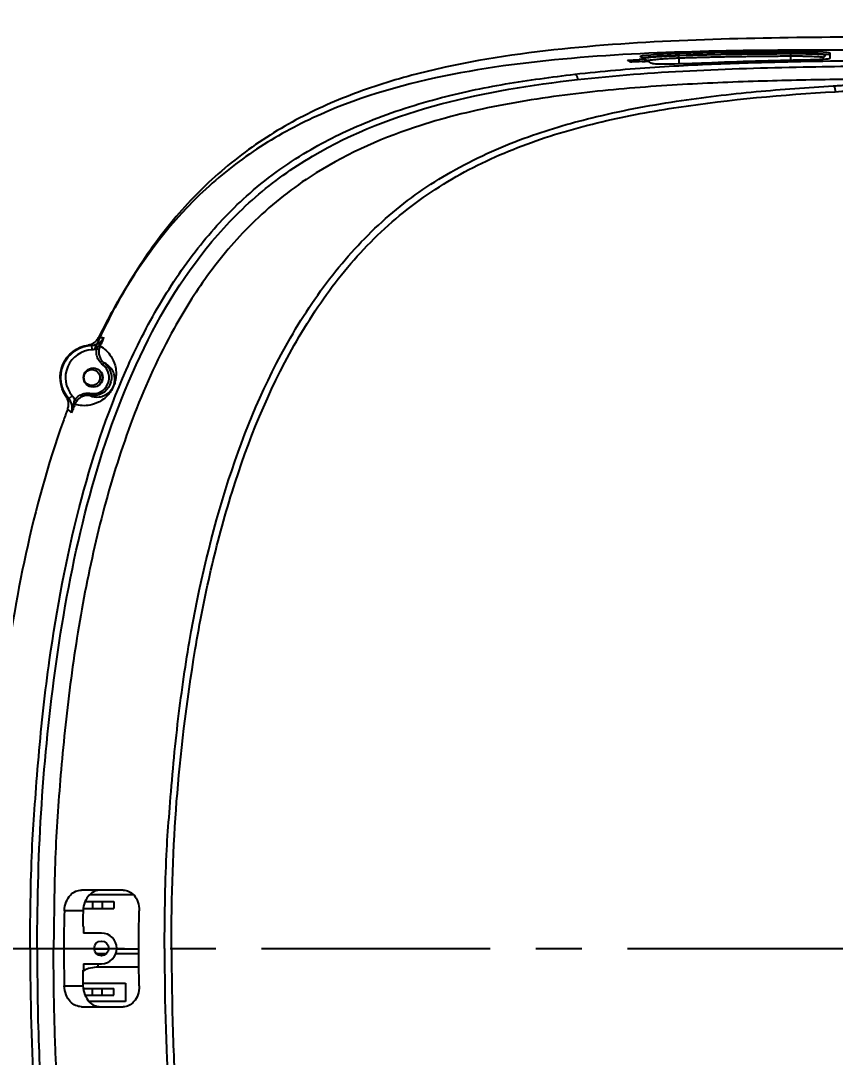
# Model space of a CAD drawing. Extents: x 796 to 6898, y -63 to 2465.
# Drawn here: x 4290.3 to 4468.4, y 1660.8 to 1887.4 of the extents above; entities that cross this region are included whole.
import ezdxf

# ---------------------------------------------------------------- set-up
doc = ezdxf.new("R2010")
doc.units = 0
doc.header["$LTSCALE"] = 20
doc.header["$MEASUREMENT"] = 0
doc.linetypes.add('CENTER', pattern=[2, 1.25, -0.25, 0.25, -0.25])
doc.layers.get('0').update_dxf_attribs({"linetype": 'CONTINUOUS'})
doc.layers.get('DEFPOINTS').update_dxf_attribs({"linetype": 'CONTINUOUS'})
doc.layers.add('1', color=7, linetype='CONTINUOUS')
doc.layers.add('CENTER', color=2, linetype='CENTER')
doc.styles.get("Standard").update_dxf_attribs({"font": 'NanumGothic.ttf'})
doc.dimstyles.get("Standard").update_dxf_attribs({"dimtxt": 2.7, "dimasz": 2.5, "dimexe": 1.5, "dimexo": 1.5, "dimgap": 1.5, "dimtad": 1, "dimdec": 0, "dimlfac": 10, "dimzin": 0, "dimdsep": 46, "dimtxsty": 'Standard', "dimcen": 0, "dimclrt": 2, "dimadec": 0, "dimazin": 0, "dimtfac": 1, "dimtdec": 0, "dimtmove": 0, "dimatfit": 3, "dimfxl": 0, "dimtolj": 1, "dimtzin": 0, "dimarcsym": 0})

# ---------------------------------------------------------------- blocks, each defined once
blk = doc.blocks.new('*D17')
at = {"color": 3, "lineweight": -2}
for p, q in [((4282.99, 1686.1), (4282.99, 1966)), ((5007.26, 1686.1), (5007.26, 1966)), ((4312.99, 1961), (4977.26, 1961))]:
    blk.add_line(p, q, dxfattribs=at)
at = {"color": 3}
for points in [[(4312.99, 1966), (4312.99, 1956), (4282.99, 1961)], [(4977.26, 1966), (4977.26, 1956), (5007.26, 1961)]]:
    blk.add_solid(points, dxfattribs=at)
at = {"layer": 'DEFPOINTS', "color": 0}
for p in [(5007.26, 1961), (4282.99, 1684.6), (5007.26, 1684.6)]:
    blk.add_point(p, dxfattribs=at)
at = {"color": 2, "insert": (4645.13, 1987.33), "char_height": 30, "attachment_point": 5}
blk.add_mtext('\\A1;725', dxfattribs=at)

msp = doc.modelspace()

# ---------------------------------------------------------------- linework, layer by layer
at = {"layer": '1', "color": 0, "linetype": 'Continuous'}
for p, q in [((4458.72, 1880.21), (4458.72, 1880.71)), ((4425.53, 1878.41), (4425.53, 1878.86)), ((4425.53, 1878.41), (4425.53, 1878.86)), ((4426.85, 1878.48), (4426.85, 1878.93)), ((4427.63, 1878.46), (4427.62, 1878.46)), ((4434.28, 1879.78), (4434.29, 1880.28)), ((4434.28, 1877.91), (4434.28, 1879.17)), ((4458.72, 1878.66), (4458.72, 1879.61)), ((4428.31, 1878.05), (4428.32, 1878.05)), ((4305.93, 1815.42), (4305.89, 1816.42)), ((4307.43, 1815.5), (4306.94, 1815.59)), ((4308.58, 1812.55), (4308.27, 1812.16)), ((4305.5, 1805.41), (4305.58, 1805.91)), ((4301.59, 1805.37), (4300.84, 1804.71)), ((4302.57, 1804.22), (4302.17, 1804.51)), ((4304.4, 1694.85), (4306.05, 1694.85)), ((4305.56, 1696.39), (4314.84, 1696.39)), ((4306.05, 1694.85), (4306.05, 1693.35)), ((4306.05, 1694.85), (4308.15, 1694.85)), ((4308.15, 1694.85), (4308.15, 1693.35)), ((4308.15, 1694.85), (4310.71, 1694.84)), ((4310.71, 1694.84), (4310.71, 1693.34)), ((4303.95, 1692.8), (4299.86, 1692.81)), ((4303.97, 1693.35), (4306.05, 1693.35)), ((4306.05, 1693.35), (4308.15, 1693.35)), ((4308.15, 1693.35), (4310.71, 1693.34)), ((4303.89, 1689.35), (4304.05, 1689.35)), ((4307.98, 1687.95), (4304.03, 1687.95)), ((4309.56, 1684.39), (4306.39, 1684.39)), ((4307.24, 1683.18), (4307.24, 1683.48)), ((4307.24, 1683.48), (4309.12, 1683.48)), ((4311.13, 1683.48), (4316.16, 1683.48)), ((4316.15, 1684.39), (4311.32, 1684.39)), ((4304.03, 1681.25), (4307.97, 1681.25)), ((4307.24, 1680.48), (4307.24, 1681.25)), ((4304.04, 1679.85), (4303.88, 1679.85)), ((4316.19, 1680.48), (4307.24, 1680.48)), ((4303.93, 1676.98), (4313.24, 1676.98)), ((4313.24, 1676.98), (4313.24, 1672.98)), ((4299.84, 1676.41), (4303.94, 1676.4)), ((4303.95, 1675.85), (4306.03, 1675.85)), ((4304.41, 1674.35), (4306.03, 1674.35)), ((4306.03, 1674.35), (4306.03, 1675.85)), ((4306.03, 1675.85), (4308.13, 1675.85)), ((4306.03, 1674.35), (4308.13, 1674.35)), ((4308.13, 1674.35), (4308.13, 1675.85)), ((4308.13, 1675.85), (4310.69, 1675.84)), ((4308.13, 1674.35), (4310.69, 1674.34)), ((4310.69, 1674.34), (4310.69, 1675.84)), ((4313.24, 1672.98), (4305.29, 1672.98))]:
    msp.add_line(p, q, dxfattribs=at)
for centre, radius in [((4306.16, 1809.36), 2.1), ((4305.88, 1809.36), 1.75), ((4307.97, 1684.6), 1.6)]:
    msp.add_circle(centre, radius, dxfattribs=at)
at = {"layer": '1', "color": 0, "linetype": 'Continuous', "extrusion": (0, 0, -1)}
for centre, radius, start, end in [((-4306.16, 1809.36), 7.2, 325.2238, 81.4405), ((-4306.16, 1809.36), 7.06, 318.8351, 87.8271), ((-4306.16, 1809.36), 4, 127.1192, 279.4881), ((-4305.88, 1809.36), 2.25, 125.91, 234.135)]:
    msp.add_arc(centre, radius, start, end, dxfattribs=at)
at = {"layer": '1', "color": 0, "linetype": 'Continuous'}
for centre, radius, start, end in [((4306.16, 1809.36), 6.06, 92.1729, 221.1649), ((4306.16, 1809.36), 3.5, 260.5119, 52.8808), ((4307.97, 1684.6), 3.35, 269.9383, 89.9383)]:
    msp.add_arc(centre, radius, start, end, dxfattribs=at)
for centre, major_axis, ratio, start_param, end_param in [((4307.22, 1816.48), (-0.455, 0.207), 0.332719, 1.95365, 3.071209), ((4301.72, 1803.71), (-0.463, 0.19), 0.328001, 3.211979, 4.33596)]:
    msp.add_ellipse(centre, major_axis=major_axis, ratio=ratio, start_param=start_param, end_param=end_param, dxfattribs=at)
for points, degree, knots in [([(4811.98, 1864), (4805.69, 1865.28), (4799.4, 1866.43), (4773.81, 1870.69), (4754.42, 1872.96), (4715.53, 1876.61), (4696.03, 1877.99), (4656.98, 1880.22), (4637.42, 1881.06), (4578.67, 1883.03), (4539.5, 1883.55), (4480.79, 1883.81), (4461.22, 1883.89), (4431.9, 1882.94), (4422.13, 1882.43), (4402.62, 1880.61), (4392.87, 1879.31), (4378.29, 1876.13), (4373.41, 1874.85), (4363.84, 1871.74), (4359.18, 1869.92), (4350.18, 1865.63), (4345.84, 1863.15), (4337.52, 1857.42), (4333.62, 1854.19), (4326.51, 1847.21), (4323.26, 1843.45), (4317.28, 1835.44), (4314.54, 1831.17), (4310.02, 1823.11), (4308.15, 1819.36), (4306.43, 1815.55)], 3, [0, 0, 0, 0, 0.036212, 0.036212, 0.146868, 0.146868, 0.257525, 0.257525, 0.368181, 0.368181, 0.589493, 0.589493, 0.700149, 0.700149, 0.755477, 0.755477, 0.810806, 0.810806, 0.83847, 0.83847, 0.866134, 0.866134, 0.893798, 0.893798, 0.921462, 0.921462, 0.949126, 0.949126, 0.97679, 0.97679, 1, 1, 1, 1]), ([(4578.21, 1879.47), (4573.78, 1879.56), (4569.36, 1879.65), (4544.88, 1880.1), (4524.82, 1880.38), (4494.72, 1880.72), (4484.69, 1880.84), (4464.63, 1880.95), (4454.6, 1880.94), (4434.54, 1880.57), (4424.51, 1880.2), (4404.51, 1878.68), (4394.52, 1877.53), (4374.84, 1873.68), (4365.12, 1870.95), (4351.35, 1864.87), (4346.91, 1862.5), (4338.48, 1857.06), (4334.5, 1853.98), (4323.45, 1843.76), (4317.29, 1835.7), (4310.46, 1824.15), (4308.85, 1821.16), (4307.34, 1818.12)], 3, [0, 0, 0, 0, 0.045103, 0.045103, 0.249609, 0.249609, 0.351862, 0.351862, 0.454115, 0.454115, 0.556368, 0.556368, 0.658622, 0.658622, 0.760875, 0.760875, 0.812001, 0.812001, 0.863128, 0.863128, 0.965381, 0.965381, 1, 1, 1, 1]), ([(4434.29, 1880.28), (4437.75, 1880.4), (4441.21, 1880.49), (4449.36, 1880.64), (4454.04, 1880.69), (4458.72, 1880.71)], 3, [0, 0, 0, 0, 0.425105, 0.425105, 1, 1, 1, 1]), ([(4458.72, 1880.71), (4460.97, 1880.72), (4463.16, 1880.68), (4466.3, 1880.55), (4467.22, 1880.46), (4467.22, 1880.37)], 3, [0, 0, 0, 0, 0.5, 0.5, 1, 1, 1, 1]), ([(4411.5, 1875.68), (4414.46, 1875.99), (4420.27, 1876.59), (4428.89, 1877.23), (4437.26, 1877.7), (4445.38, 1878.04), (4453.22, 1878.29), (4466.98, 1878.61), (4486.22, 1878.79), (4511.77, 1878.87), (4536.94, 1878.89), (4556.72, 1878.8), (4570.3, 1878.69), (4575.58, 1878.64), (4578.21, 1878.61)], 3, [0, 0, 0, 0, 0.054697, 0.107685, 0.158968, 0.20853, 0.256362, 0.30247, 0.45934, 0.605504, 0.762141, 0.907922, 0.954216, 1, 1, 1, 1]), ([(4425.8, 1879.55), (4425.65, 1879.64), (4426.51, 1879.79), (4429.65, 1880.07), (4431.94, 1880.21), (4434.29, 1880.28)], 3, [0, 0, 0, 0, 0.5, 0.5, 1, 1, 1, 1]), ([(4434.28, 1879.78), (4431.94, 1879.71), (4429.66, 1879.57), (4427.32, 1879.36), (4426.72, 1879.29), (4426.33, 1879.22)], 3, [0, 0, 0, 0, 0.672877, 0.672877, 1, 1, 1, 1]), ([(4426.59, 1879.09), (4426.58, 1879.11), (4426.55, 1879.14), (4426.72, 1879.18), (4427.2, 1879.28), (4428.48, 1879.43), (4430.7, 1879.59), (4432.69, 1879.69), (4433.74, 1879.73), (4434.26, 1879.75)], 3, [0, 0, 0, 0, 0.083052, 0.166109, 0.250738, 0.499797, 0.748955, 0.875269, 1, 1, 1, 1]), ([(4434.28, 1879.17), (4433.9, 1879.15), (4433.05, 1879.12), (4431.74, 1879.05), (4430.34, 1878.96), (4428.88, 1878.83), (4427.78, 1878.7), (4427.2, 1878.59), (4427.2, 1878.53), (4427.2, 1878.51)], 3, [0, 0, 0, 0, 0.100542, 0.217862, 0.351355, 0.500514, 0.703466, 0.870486, 1, 1, 1, 1]), ([(4461.93, 1878.76), (4458.29, 1878.69), (4454.66, 1878.6), (4447.39, 1878.39), (4443.75, 1878.26), (4440.12, 1878.1)], 3, [0, 0, 0, 0, 0.5, 0.5, 1, 1, 1, 1]), ([(4467.22, 1879.87), (4467.22, 1879.96), (4466.3, 1880.05), (4463.17, 1880.18), (4460.97, 1880.22), (4458.72, 1880.21)], 3, [0, 0, 0, 0, 0.5, 0.5, 1, 1, 1, 1]), ([(4458.72, 1880.17), (4459.05, 1880.17), (4459.72, 1880.18), (4460.71, 1880.17), (4461.82, 1880.16), (4463, 1880.13), (4464.17, 1880.1), (4465.14, 1880.05), (4465.87, 1879.99), (4466.34, 1879.93), (4466.38, 1879.89), (4466.4, 1879.87)], 3, [0, 0, 0, 0, 0.082571, 0.165416, 0.250271, 0.373908, 0.499336, 0.624871, 0.748747, 0.875569, 1, 1, 1, 1]), ([(4465.82, 1879.29), (4465.8, 1879.31), (4465.75, 1879.35), (4465.39, 1879.4), (4464.86, 1879.44), (4464.2, 1879.48), (4463.45, 1879.51), (4462.66, 1879.54), (4461.84, 1879.56), (4461.02, 1879.58), (4460.22, 1879.59), (4459.46, 1879.6), (4458.96, 1879.59), (4458.72, 1879.59)], 3, [0, 0, 0, 0, 0.119311, 0.233804, 0.341477, 0.443374, 0.539506, 0.629262, 0.71311, 0.792183, 0.866852, 0.935495, 1, 1, 1, 1]), ([(4467.22, 1879.09), (4467.22, 1879.02), (4466.7, 1878.95), (4464.85, 1878.84), (4463.5, 1878.79), (4461.93, 1878.76)], 3, [0, 0, 0, 0, 0.5, 0.5, 1, 1, 1, 1]), ([(4412.1, 1874.49), (4428.33, 1876.31), (4444.82, 1876.93), (4468.73, 1877.41), (4476.03, 1877.49), (4483.36, 1877.55)], 3, [0, 0, 0, 0, 0.695209, 0.695209, 1, 1, 1, 1]), ([(4440.12, 1878.1), (4437.62, 1877.99), (4434.68, 1877.9), (4430.14, 1877.84), (4428.61, 1877.87), (4428.43, 1877.98)], 3, [0, 0, 0, 0, 0.5, 0.5, 1, 1, 1, 1]), ([(4292.37, 1684.61), (4292.4, 1688.52), (4292.45, 1696.25), (4292.81, 1707.73), (4293.38, 1715.45), (4294.2, 1726.42), (4295.26, 1737.13), (4297.56, 1755.42), (4302.29, 1780.58), (4310.83, 1806.56), (4320.39, 1825.51), (4329.15, 1838.39), (4339.92, 1849.87), (4352.12, 1858.73), (4366.27, 1865.69), (4380.86, 1870.44), (4396.32, 1873.76), (4406.44, 1875.04), (4411.5, 1875.68)], 3, [0, 0, 0, 0, 0.043893, 0.086888, 0.129007, 0.170264, 0.210669, 0.250243, 0.3783, 0.500162, 0.562466, 0.625028, 0.683175, 0.749984, 0.806331, 0.875009, 0.937446, 1, 1, 1, 1]), ([(4293.92, 1684.61), (4293.98, 1706.75), (4295.09, 1725.46), (4299.67, 1758.19), (4301.68, 1769), (4307.06, 1790.16), (4310.42, 1800.52), (4319.07, 1820.14), (4324.35, 1829.42), (4334.18, 1841.66), (4337.77, 1845.43), (4345.55, 1852.19), (4349.73, 1855.16), (4362.89, 1862.94), (4372.47, 1866.58), (4392.01, 1871.75), (4402.02, 1873.36), (4412.1, 1874.49)], 3, [0, 0, 0, 0, 0.25, 0.25, 0.375, 0.375, 0.5, 0.5, 0.625, 0.625, 0.6875, 0.6875, 0.75, 0.75, 0.875, 0.875, 1, 1, 1, 1]), ([(4481.88, 1874.66), (4477.01, 1874.61), (4466.51, 1874.51), (4450.15, 1874.13), (4432.42, 1873.35), (4413.79, 1871.85), (4394.91, 1869.13), (4374.3, 1864), (4355.71, 1855.64), (4340.86, 1843.69), (4331.14, 1832.16), (4322.44, 1818.32), (4314.92, 1801.81), (4308.67, 1782.37), (4304.15, 1762.52), (4300.96, 1742.34), (4298.91, 1721.94), (4297.73, 1705), (4297.58, 1691.38), (4297.51, 1684.61)], 3, [0, 0, 0, 0, 0.046725, 0.100737, 0.158073, 0.218821, 0.282905, 0.344446, 0.42649, 0.479304, 0.526887, 0.568969, 0.632108, 0.69401, 0.755202, 0.816507, 0.878002, 0.939323, 1, 1, 1, 1]), ([(4468.02, 1873.12), (4468.44, 1873.15), (4469.26, 1873.2), (4470.4, 1873.27), (4471.44, 1873.35), (4472.66, 1873.44), (4473.89, 1873.55), (4474.24, 1873.61), (4474.41, 1873.64)], 3, [0, 0, 0, 0, 0.126081, 0.249489, 0.373141, 0.49994, 0.749855, 1, 1, 1, 1]), ([(4321.77, 1684.58), (4321.8, 1688.33), (4321.85, 1695.71), (4322.21, 1706.6), (4322.79, 1713.63), (4323.58, 1723.76), (4324.58, 1733.46), (4325.78, 1742.72), (4328.62, 1760.74), (4334.65, 1786.65), (4346.02, 1813.89), (4358.72, 1832.82), (4370.5, 1845.18), (4384.5, 1854.95), (4399.59, 1861.77), (4416.22, 1866.68), (4433.23, 1869.88), (4450.9, 1871.98), (4462.39, 1872.75), (4468.02, 1873.12)], 3, [0, 0, 0, 0, 0.039427, 0.077731, 0.114791, 0.150512, 0.184824, 0.217678, 0.249043, 0.377641, 0.498802, 0.562671, 0.62402, 0.684564, 0.749433, 0.805849, 0.874829, 0.938675, 1, 1, 1, 1]), ([(4323.28, 1684.58), (4323.3, 1695.9), (4323.64, 1707.17), (4325.24, 1726.64), (4326.53, 1738.33), (4329.45, 1755.73), (4330.59, 1761.5), (4333.26, 1772.99), (4334.79, 1778.73), (4340.07, 1795.56), (4344.43, 1806.35), (4353.01, 1821.54), (4356.23, 1826.43), (4363.32, 1835.45), (4367.22, 1839.62), (4373.69, 1845.26), (4375.96, 1847.05), (4380.65, 1850.35), (4383.06, 1851.87), (4390.46, 1856.08), (4395.62, 1858.42), (4406.33, 1862.36), (4411.87, 1863.96), (4422.97, 1866.59), (4428.57, 1867.62), (4445.5, 1870.18), (4456.93, 1871.18), (4468.45, 1871.85)], 3, [0, 0, 0, 0, 0.119755, 0.119755, 0.245504, 0.245504, 0.308379, 0.308379, 0.371254, 0.371254, 0.497003, 0.497003, 0.559878, 0.559878, 0.622752, 0.622752, 0.65419, 0.65419, 0.685627, 0.685627, 0.748501, 0.748501, 0.811376, 0.811376, 0.874251, 0.874251, 1, 1, 1, 1]), ([(4468.45, 1871.85), (4470.41, 1871.96), (4472.19, 1872.05), (4474.84, 1872.19), (4475.7, 1872.23), (4475.95, 1872.25)], 3, [0, 0, 0, 0, 0.5, 0.5, 1, 1, 1, 1]), ([(4305.09, 1816.48), (4305.33, 1816.52), (4305.56, 1816.58), (4305.89, 1816.72), (4306, 1816.77), (4306.21, 1816.89), (4306.42, 1817.02), (4306.6, 1817.17), (4306.78, 1817.33), (4306.86, 1817.42), (4307.1, 1817.7), (4307.23, 1817.9), (4307.34, 1818.12)], 3, [0, 0, 0, 0, 0.25, 0.25, 0.375, 0.375, 0.5, 0.625, 0.625, 0.75, 0.75, 1, 1, 1, 1]), ([(4305.89, 1816.42), (4306.16, 1816.43), (4306.43, 1816.48), (4306.81, 1816.6), (4306.94, 1816.65), (4307.18, 1816.76), (4307.3, 1816.82), (4307.52, 1816.97), (4307.63, 1817.05), (4307.83, 1817.22), (4307.93, 1817.32), (4308.11, 1817.52), (4308.19, 1817.62), (4308.34, 1817.84), (4308.41, 1817.96), (4308.47, 1818.08)], 3, [0, 0, 0, 0, 0.25, 0.25, 0.375, 0.375, 0.5, 0.5, 0.625, 0.625, 0.75, 0.75, 0.875, 0.875, 1, 1, 1, 1]), ([(4307.33, 1816.26), (4307.68, 1816.73), (4308.01, 1817.2), (4308.33, 1817.8), (4308.39, 1817.9), (4308.43, 1817.98), (4308.44, 1818), (4308.45, 1818.02), (4308.46, 1818.04), (4308.47, 1818.07), (4308.48, 1818.09), (4308.48, 1818.11)], 3, [0, 0, 0, 0, 0.796372, 0.796372, 0.96318, 0.96318, 0.96318, 0.99523, 0.99523, 0.99523, 1, 1, 1, 1]), ([(4308.47, 1818.08), (4308.44, 1818.01), (4308.41, 1817.94), (4308.35, 1817.8), (4308.26, 1817.58), (4308.16, 1817.36), (4308.03, 1817.06), (4307.96, 1816.91), (4307.82, 1816.6), (4307.75, 1816.43), (4307.67, 1816.26)], 3, [0, 0, 0, 0, 0.125, 0.125, 0.25, 0.5, 0.5, 0.75, 0.75, 1, 1, 1, 1]), ([(4307.67, 1816.26), (4308.6, 1815.74), (4309.42, 1815.01), (4310.43, 1813.42), (4310.73, 1812.81), (4311.05, 1811.6), (4311.14, 1811.15), (4311.18, 1810.29), (4311.18, 1809.97), (4311.12, 1809.36), (4311.1, 1809.14), (4311.01, 1808.7), (4310.97, 1808.54), (4310.89, 1808.23), (4310.85, 1808.11), (4310.75, 1807.8), (4310.66, 1807.58), (4310.46, 1807.12), (4310.38, 1806.97), (4310.24, 1806.73), (4310.19, 1806.63), (4310.03, 1806.37), (4309.94, 1806.24), (4309.69, 1805.9), (4309.55, 1805.73), (4309.15, 1805.28), (4308.92, 1805.06), (4308.27, 1804.51), (4307.89, 1804.27), (4306.8, 1803.67), (4306.15, 1803.47), (4304.3, 1803.11), (4303.2, 1803.22), (4302.19, 1803.53)], 3, [0, 0, 0, 0, 0.25, 0.25, 0.375, 0.375, 0.4375, 0.4375, 0.46875, 0.46875, 0.484375, 0.484375, 0.492187, 0.492187, 0.496094, 0.496094, 0.5, 0.5, 0.503906, 0.503906, 0.507812, 0.507812, 0.515625, 0.515625, 0.53125, 0.53125, 0.5625, 0.5625, 0.625, 0.625, 0.75, 0.75, 1, 1, 1, 1]), ([(4308.27, 1812.16), (4308.01, 1812.35), (4307.79, 1812.58), (4307.49, 1812.97), (4307.41, 1813.11), (4307.25, 1813.39), (4307.18, 1813.53), (4307.09, 1813.76), (4307.07, 1813.83), (4307.02, 1813.99), (4307, 1814.07), (4306.94, 1814.3), (4306.91, 1814.46), (4306.88, 1814.78), (4306.88, 1814.94), (4306.89, 1815.27), (4306.91, 1815.43), (4306.94, 1815.59)], 3, [0, 0, 0, 0, 0.25, 0.25, 0.375, 0.375, 0.5, 0.5, 0.5625, 0.5625, 0.625, 0.625, 0.75, 0.75, 0.875, 0.875, 1, 1, 1, 1]), ([(4306.94, 1815.59), (4307.02, 1815.78), (4307.12, 1815.96), (4307.26, 1816.17), (4307.29, 1816.22), (4307.33, 1816.26)], 3, [0, 0, 0, 0, 0.789702, 0.789702, 1, 1, 1, 1]), ([(4307.43, 1815.5), (4307.41, 1815.36), (4307.39, 1815.22), (4307.38, 1814.95), (4307.38, 1814.81), (4307.41, 1814.53), (4307.43, 1814.4), (4307.49, 1814.13), (4307.54, 1813.99), (4307.64, 1813.74), (4307.69, 1813.61), (4307.83, 1813.37), (4307.91, 1813.25), (4308.07, 1813.03), (4308.16, 1812.93), (4308.36, 1812.73), (4308.46, 1812.64), (4308.58, 1812.55)], 3, [0, 0, 0, 0, 0.125, 0.125, 0.25, 0.25, 0.375, 0.375, 0.5, 0.5, 0.625, 0.625, 0.75, 0.75, 0.875, 0.875, 1, 1, 1, 1]), ([(4307.67, 1816.26), (4307.62, 1816.14), (4307.57, 1816.02), (4307.49, 1815.77), (4307.46, 1815.64), (4307.43, 1815.5)], 3, [0, 0, 0, 0, 0.5, 0.5, 1, 1, 1, 1]), ([(4305.5, 1805.41), (4306.07, 1805.18), (4306.71, 1805.05), (4307.82, 1805.18), (4308.22, 1805.27), (4308.89, 1805.58), (4309.13, 1805.71), (4309.54, 1806.02), (4309.68, 1806.15), (4309.93, 1806.41), (4310.02, 1806.5), (4310.17, 1806.71), (4310.23, 1806.78), (4310.33, 1806.94), (4310.36, 1807), (4310.43, 1807.11), (4310.46, 1807.16), (4310.51, 1807.27), (4310.56, 1807.35), (4310.65, 1807.59), (4310.68, 1807.66), (4310.72, 1807.78), (4310.74, 1807.83), (4310.77, 1807.95), (4310.79, 1808.02), (4310.83, 1808.19), (4310.85, 1808.29), (4310.89, 1808.54), (4310.9, 1808.67), (4310.92, 1809.03), (4310.91, 1809.21), (4310.85, 1809.72), (4310.78, 1809.99), (4310.55, 1810.69), (4310.34, 1811.04), (4309.66, 1811.93), (4309.14, 1812.3), (4308.58, 1812.55)], 3, [0, 0, 0, 0, 0.25, 0.25, 0.375, 0.375, 0.4375, 0.4375, 0.46875, 0.46875, 0.484375, 0.484375, 0.492188, 0.492188, 0.496094, 0.496094, 0.498047, 0.498047, 0.5, 0.5, 0.501953, 0.501953, 0.503906, 0.503906, 0.507813, 0.507813, 0.515625, 0.515625, 0.53125, 0.53125, 0.5625, 0.5625, 0.625, 0.625, 0.75, 0.75, 1, 1, 1, 1]), ([(4302.17, 1804.51), (4302.36, 1804.78), (4302.58, 1805.01), (4302.97, 1805.31), (4303.1, 1805.4), (4303.38, 1805.56), (4303.53, 1805.63), (4303.75, 1805.72), (4303.83, 1805.75), (4303.98, 1805.8), (4304.06, 1805.82), (4304.29, 1805.89), (4304.45, 1805.91), (4304.77, 1805.95), (4304.93, 1805.96), (4305.26, 1805.95), (4305.42, 1805.93), (4305.58, 1805.91)], 3, [0, 0, 0, 0, 0.25, 0.25, 0.375, 0.375, 0.5, 0.5, 0.5625, 0.5625, 0.625, 0.625, 0.75, 0.75, 0.875, 0.875, 1, 1, 1, 1]), ([(4300.59, 1802.49), (4300.68, 1802.71), (4300.74, 1802.95), (4300.78, 1803.31), (4300.78, 1803.43), (4300.78, 1803.67), (4300.78, 1803.79), (4300.75, 1804.03), (4300.72, 1804.15), (4300.66, 1804.38), (4300.63, 1804.5), (4300.5, 1804.84), (4300.39, 1805.05), (4300.25, 1805.26)], 3, [0, 0, 0, 0, 0.25, 0.25, 0.375, 0.375, 0.5, 0.5, 0.625, 0.625, 0.75, 0.75, 1, 1, 1, 1]), ([(4301.4, 1801.68), (4301.45, 1801.81), (4301.49, 1801.94), (4301.55, 1802.21), (4301.57, 1802.34), (4301.59, 1802.6), (4301.59, 1802.74), (4301.58, 1803.01), (4301.56, 1803.14), (4301.51, 1803.41), (4301.48, 1803.54), (4301.4, 1803.79), (4301.34, 1803.92), (4301.17, 1804.28), (4301.02, 1804.51), (4300.84, 1804.71)], 3, [0, 0, 0, 0, 0.125, 0.125, 0.25, 0.25, 0.375, 0.375, 0.5, 0.5, 0.625, 0.625, 0.75, 0.75, 1, 1, 1, 1]), ([(4301.39, 1801.66), (4301.4, 1801.68), (4301.41, 1801.7), (4301.42, 1801.72), (4301.43, 1801.74), (4301.43, 1801.77), (4301.48, 1801.88), (4301.52, 1802), (4301.74, 1802.65), (4301.85, 1803.21), (4301.95, 1803.78)], 3, [0, 0, 0, 0, 0.004737, 0.004737, 0.004737, 0.038341, 0.038341, 0.217406, 0.217406, 1, 1, 1, 1]), ([(4302.19, 1803.53), (4302.04, 1803.19), (4301.91, 1802.87), (4301.71, 1802.41), (4301.65, 1802.26), (4301.56, 1802.04), (4301.53, 1801.97), (4301.48, 1801.86), (4301.46, 1801.83), (4301.43, 1801.76), (4301.42, 1801.72), (4301.4, 1801.68)], 3, [0, 0, 0, 0, 0.5, 0.5, 0.75, 0.75, 0.875, 0.875, 0.9375, 0.9375, 1, 1, 1, 1]), ([(4301.95, 1803.78), (4301.98, 1803.99), (4302.03, 1804.19), (4302.13, 1804.43), (4302.15, 1804.47), (4302.17, 1804.51)], 3, [0, 0, 0, 0, 0.822655, 0.822655, 1, 1, 1, 1]), ([(4302.57, 1804.22), (4302.53, 1804.16), (4302.49, 1804.11), (4302.42, 1803.99), (4302.39, 1803.94), (4302.29, 1803.76), (4302.23, 1803.65), (4302.19, 1803.53)], 3, [0, 0, 0, 0, 0.25, 0.25, 0.5, 0.5, 1, 1, 1, 1]), ([(4305.5, 1805.41), (4305.36, 1805.44), (4305.22, 1805.45), (4304.94, 1805.46), (4304.81, 1805.45), (4304.53, 1805.42), (4304.4, 1805.4), (4304.19, 1805.34), (4304.13, 1805.32), (4303.99, 1805.28), (4303.93, 1805.26), (4303.74, 1805.18), (4303.61, 1805.12), (4303.37, 1804.98), (4303.26, 1804.9), (4303.04, 1804.73), (4302.94, 1804.64), (4302.74, 1804.44), (4302.65, 1804.33), (4302.57, 1804.22)], 3, [0, 0, 0, 0, 0.125, 0.125, 0.25, 0.25, 0.375, 0.375, 0.4375, 0.4375, 0.5, 0.5, 0.625, 0.625, 0.75, 0.75, 0.875, 0.875, 1, 1, 1, 1]), ([(4300.59, 1802.49), (4300.26, 1801.59), (4299.93, 1800.69), (4296.23, 1790.34), (4293.58, 1780.64), (4289.31, 1761.04), (4287.69, 1751.13), (4285.21, 1731.22), (4284.36, 1721.22), (4283.26, 1704.69), (4283.01, 1694.66), (4282.99, 1684.62)], 3, [0, 0, 0, 0, 0.02335, 0.02335, 0.267513, 0.267513, 0.511675, 0.511675, 0.755838, 0.755838, 1, 1, 1, 1]), ([(4299.86, 1692.81), (4299.89, 1694.2), (4300.45, 1695.44), (4301.9, 1696.99), (4302.77, 1697.35), (4303.63, 1697.35)], 3, [0, 0, 0, 0, 0.5, 0.5, 1, 1, 1, 1]), ([(4307.73, 1697.35), (4306.87, 1697.35), (4306, 1696.98), (4304.56, 1695.44), (4303.99, 1694.19), (4303.95, 1692.8)], 3, [0, 0, 0, 0, 0.5, 0.5, 1, 1, 1, 1]), ([(4312.74, 1697.34), (4313.59, 1697.34), (4314.43, 1696.98), (4315.79, 1695.43), (4316.28, 1694.16), (4316.24, 1692.79)], 3, [0, 0, 0, 0, 0.5, 0.5, 1, 1, 1, 1]), ([(4304.05, 1689.35), (4304.05, 1689.23), (4304.05, 1689.1), (4304.04, 1688.85), (4304.04, 1688.73), (4304.04, 1688.41), (4304.04, 1688.23), (4304.03, 1688.01), (4304.03, 1687.98), (4304.03, 1687.95)], 3, [0, 0, 0, 0, 0.267874, 0.267874, 0.535748, 0.535748, 0.937559, 0.937559, 1, 1, 1, 1]), ([(4300.34, 1566.72), (4299.92, 1567.86), (4296.28, 1577.83), (4290.74, 1594.8), (4286.94, 1618.19), (4285.02, 1636.21), (4284.1, 1647.76), (4283.45, 1659.7), (4283.06, 1672.03), (4283.01, 1680.38), (4282.99, 1684.62)], 3, [0, 0, 0, 0, 0.029664, 0.258397, 0.514709, 0.605675, 0.699628, 0.796629, 0.896736, 1, 1, 1, 1]), ([(4282.99, 1684.62), (4282.99, 1675.63), (4283.17, 1666.64), (4283.95, 1648.67), (4284.55, 1639.69), (4286.31, 1621.79), (4287.46, 1612.86), (4290.47, 1595.13), (4292.33, 1586.32), (4296.22, 1575.36), (4297.98, 1569.64), (4300.01, 1564.02)], 3, [0, 0, 0, 0, 0.214368, 0.214368, 0.428737, 0.428737, 0.643105, 0.643105, 0.857473, 0.857473, 1, 1, 1, 1]), ([(4292.38, 1684.61), (4292.39, 1662.46), (4293.44, 1640.21), (4297.95, 1610.9), (4299.95, 1600.06), (4305.29, 1578.79), (4308.65, 1568.38), (4317.29, 1548.59), (4322.59, 1539.21), (4332.49, 1526.78), (4336.11, 1522.94), (4343.97, 1516.04), (4348.2, 1512.99), (4361.52, 1505.04), (4371.21, 1501.36), (4390.91, 1496.09), (4400.96, 1494.45), (4411.08, 1493.29)], 3, [0, 0, 0, 0, 0.25, 0.25, 0.375, 0.375, 0.5, 0.5, 0.625, 0.625, 0.6875, 0.6875, 0.75, 0.75, 0.875, 0.875, 1, 1, 1, 1]), ([(4293.92, 1684.61), (4293.93, 1680.74), (4293.96, 1673.15), (4294.28, 1661.99), (4294.79, 1651.31), (4295.5, 1641.09), (4296.4, 1631.32), (4297.48, 1625.52), (4298.73, 1616.68), (4300.12, 1608.32), (4301.64, 1600.44), (4303.29, 1593.04), (4305.03, 1586.14), (4306.84, 1579.74), (4308.71, 1573.83), (4310.6, 1568.42), (4312.5, 1563.49), (4315.35, 1556.7), (4319.76, 1547.56), (4325.87, 1537.59), (4336.21, 1524.09), (4348.55, 1513.79), (4365.68, 1504.94), (4378.53, 1500.53), (4394.93, 1496.7), (4404.98, 1495.37), (4411.68, 1494.48)], 3, [0, 0, 0, 0, 0.043803, 0.085816, 0.126123, 0.164778, 0.201813, 0.237237, 0.271048, 0.303235, 0.33378, 0.362666, 0.389876, 0.415398, 0.439219, 0.461332, 0.481735, 0.500424, 0.547145, 0.600351, 0.638368, 0.749997, 0.792002, 0.875008, 0.916739, 1, 1, 1, 1]), ([(4481.98, 1494.15), (4466.34, 1494.32), (4444.45, 1494.69), (4416.2, 1495.97), (4386.05, 1499.2), (4358.58, 1511.26), (4346.54, 1520.28), (4339.49, 1527.1), (4336.42, 1530.33), (4331.74, 1535.97), (4320.8, 1551.63), (4307.52, 1582.63), (4301.19, 1615.03), (4298.28, 1642.76), (4297.5, 1669.85), (4297.51, 1684.61)], 5, [0, 0, 0, 0, 0, 0, 0.248533, 0.35731, 0.459634, 0.477422, 0.480384, 0.491238, 0.514901, 0.53066, 0.593382, 0.780263, 1, 1, 1, 1, 1, 1]), ([(4321.77, 1684.58), (4321.75, 1660.91), (4323.11, 1637.42), (4328.01, 1611.99), (4329.15, 1606.22), (4331.84, 1594.74), (4333.39, 1589.02), (4338.7, 1572.21), (4343.09, 1561.42), (4351.77, 1546.2), (4355.02, 1541.31), (4362.19, 1532.27), (4366.12, 1528.09), (4374.87, 1520.54), (4379.66, 1517.21), (4389.6, 1511.59), (4394.8, 1509.24), (4405.56, 1505.3), (4411.11, 1503.7), (4422.22, 1501.06), (4427.82, 1500.02), (4444.73, 1497.44), (4456.14, 1496.43), (4467.61, 1495.73)], 3, [0, 0, 0, 0, 0.25, 0.25, 0.3125, 0.3125, 0.375, 0.375, 0.5, 0.5, 0.5625, 0.5625, 0.625, 0.625, 0.6875, 0.6875, 0.75, 0.75, 0.8125, 0.8125, 0.875, 0.875, 1, 1, 1, 1]), ([(4323.28, 1684.58), (4323.34, 1678.27), (4323.45, 1665.94), (4324.44, 1647.94), (4326.06, 1630.88), (4328.78, 1615.3), (4333.11, 1594.69), (4340.12, 1572.42), (4351.21, 1548.15), (4366.45, 1528.24), (4385.06, 1515.22), (4400.26, 1508.31), (4416.8, 1503.46), (4430.51, 1500.86), (4441.78, 1499.31), (4450, 1498.4), (4458.81, 1497.6), (4464.9, 1497.2), (4468.03, 1497)], 3, [0, 0, 0, 0, 0.066982, 0.130716, 0.191334, 0.248966, 0.335776, 0.415755, 0.499002, 0.623838, 0.68452, 0.749311, 0.808177, 0.874762, 0.902999, 0.933262, 0.965585, 1, 1, 1, 1]), ([(4304.03, 1681.25), (4304.03, 1681.14), (4304.03, 1681.04), (4304.03, 1680.8), (4304.03, 1680.68), (4304.03, 1680.32), (4304.04, 1680.08), (4304.04, 1679.85)], 3, [0, 0, 0, 0, 0.232142, 0.232142, 0.5, 0.5, 1, 1, 1, 1]), ([(4303.6, 1671.85), (4302.74, 1671.85), (4301.88, 1672.22), (4300.44, 1673.77), (4299.87, 1675.02), (4299.84, 1676.41)], 3, [0, 0, 0, 0, 0.5, 0.5, 1, 1, 1, 1]), ([(4303.94, 1676.4), (4303.97, 1675.02), (4304.53, 1673.77), (4305.97, 1672.22), (4306.84, 1671.85), (4307.7, 1671.85)], 3, [0, 0, 0, 0, 0.5, 0.5, 1, 1, 1, 1]), ([(4316.23, 1676.39), (4316.26, 1675.02), (4315.77, 1673.76), (4314.4, 1672.2), (4313.57, 1671.84), (4312.72, 1671.84)], 3, [0, 0, 0, 0, 0.5, 0.5, 1, 1, 1, 1])]:
    msp.add_open_spline(points, degree=degree, knots=knots, dxfattribs=at)
for points, degree in [([(4423.03, 1878.71), (4423.86, 1878.76), (4424.7, 1878.81), (4425.53, 1878.86)], 3), ([(4423.72, 1878.3), (4423.49, 1878.44), (4423.26, 1878.58), (4423.03, 1878.71)], 3), ([(4423.03, 1878.71), (4424.02, 1878.32)], 1), ([(4426.22, 1878.44), (4425.38, 1878.4), (4424.55, 1878.35), (4423.72, 1878.3)], 3), ([(4426.85, 1878.93), (4426.41, 1878.9), (4425.97, 1878.88), (4425.53, 1878.86)], 3), ([(4426.85, 1878.93), (4426.5, 1879.13), (4426.15, 1879.34), (4425.8, 1879.55)], 3), ([(4426.22, 1878.44), (4426.66, 1878.47), (4427.1, 1878.49), (4427.54, 1878.51)], 3), ([(4427.63, 1878.46), (4427.29, 1878.67), (4426.94, 1878.88), (4426.59, 1879.09)], 3), ([(4428.43, 1877.98), (4428.13, 1878.16), (4427.83, 1878.33), (4427.54, 1878.51)], 3), ([(4434.26, 1879.75), (4442.41, 1880.02), (4450.57, 1880.14), (4458.72, 1880.17)], 3), ([(4434.28, 1879.17), (4434.26, 1879.75)], 1), ([(4458.72, 1880.21), (4450.58, 1880.17), (4442.43, 1880.06), (4434.28, 1879.78)], 3), ([(4458.72, 1879.59), (4445.17, 1879.53), (4434.28, 1879.17)], 2), ([(4458.72, 1879.59), (4458.72, 1880.17)], 1), ([(4465.82, 1879.29), (4466.4, 1879.87)], 1), ([(4467.22, 1880.37), (4467.22, 1879.94), (4467.22, 1879.52), (4467.22, 1879.09)], 3), ([(4307.34, 1818.12), (4307.73, 1818.13), (4308.1, 1818.11), (4308.47, 1818.08)], 3), ([(4305.89, 1816.42), (4305.63, 1816.46), (4305.37, 1816.48), (4305.09, 1816.48)], 3), ([(4306.94, 1815.59), (4306.61, 1815.49), (4306.28, 1815.44), (4305.93, 1815.42)], 3), ([(4300.25, 1805.26), (4300.44, 1805.06), (4300.64, 1804.88), (4300.84, 1804.71)], 3), ([(4301.59, 1805.37), (4301.82, 1805.11), (4302.01, 1804.82), (4302.17, 1804.51)], 3), ([(4301.4, 1801.68), (4301.12, 1801.93), (4300.85, 1802.2), (4300.59, 1802.49)], 3), ([(4312.74, 1697.34), (4309.71, 1697.35), (4306.67, 1697.35), (4303.63, 1697.35)], 3), ([(4299.86, 1692.81), (4299.79, 1690.07), (4299.76, 1687.34), (4299.76, 1684.61)], 3), ([(4303.95, 1692.8), (4303.93, 1691.65), (4303.91, 1690.5), (4303.89, 1689.35)], 3), ([(4316.14, 1684.59), (4316.15, 1687.32), (4316.18, 1690.06), (4316.24, 1692.79)], 3), ([(4299.76, 1684.61), (4299.75, 1681.87), (4299.78, 1679.14), (4299.84, 1676.41)], 3), ([(4306.76, 1683.6), (4306.92, 1683.56), (4307.08, 1683.52), (4307.24, 1683.48)], 3), ([(4316.23, 1676.39), (4316.17, 1679.12), (4316.14, 1681.86), (4316.14, 1684.59)], 3), ([(4303.88, 1679.85), (4303.89, 1678.7), (4303.91, 1677.55), (4303.94, 1676.4)], 3), ([(4307.24, 1680.48), (4306.12, 1680.48), (4305.01, 1680.2), (4304.02, 1679.7)], 3), ([(4303.6, 1671.85), (4306.64, 1671.85), (4309.68, 1671.85), (4312.72, 1671.84)], 3)]:
    msp.add_open_spline(points, degree=degree, dxfattribs=at)
for points, weights in [([(4411.5, 1875.68), (4411.98, 1875.68), (4412.1, 1874.49)], [1, 0.708005672304, 1]), ([(4468.02, 1873.12), (4468.33, 1873.09), (4468.45, 1871.85)], [1, 0.767446079401, 1])]:
    msp.add_rational_spline(points, weights, degree=2, dxfattribs=at)
at = {"layer": 'CENTER', "color": 1, "linetype": 'CENTER', "ltscale": 2}
msp.add_line((4262.99, 1684.6), (5044.13, 1684.6), dxfattribs=at)

# ---------------------------------------------------------------- dimensions: what is measured, and where the dimension line sits
dim = msp.add_linear_dim(base=(5007.26, 1961), p1=(4282.99, 1684.6), p2=(5007.26, 1684.6), text='725', dimstyle='Standard', override={"dimtxt": 30, "dimasz": 30, "dimexe": 5, "dimgap": 10, "dimlfac": 1, "dimzin": 12, "dimclrd": 3, "dimclre": 3, "dimazin": 2, "dimarcsym": 1})
dim.commit()
dim.dimension.update_dxf_attribs({"geometry": '*D17', "text_midpoint": (4645.13, 1987.33)})

doc.saveas('drawing.dxf')
